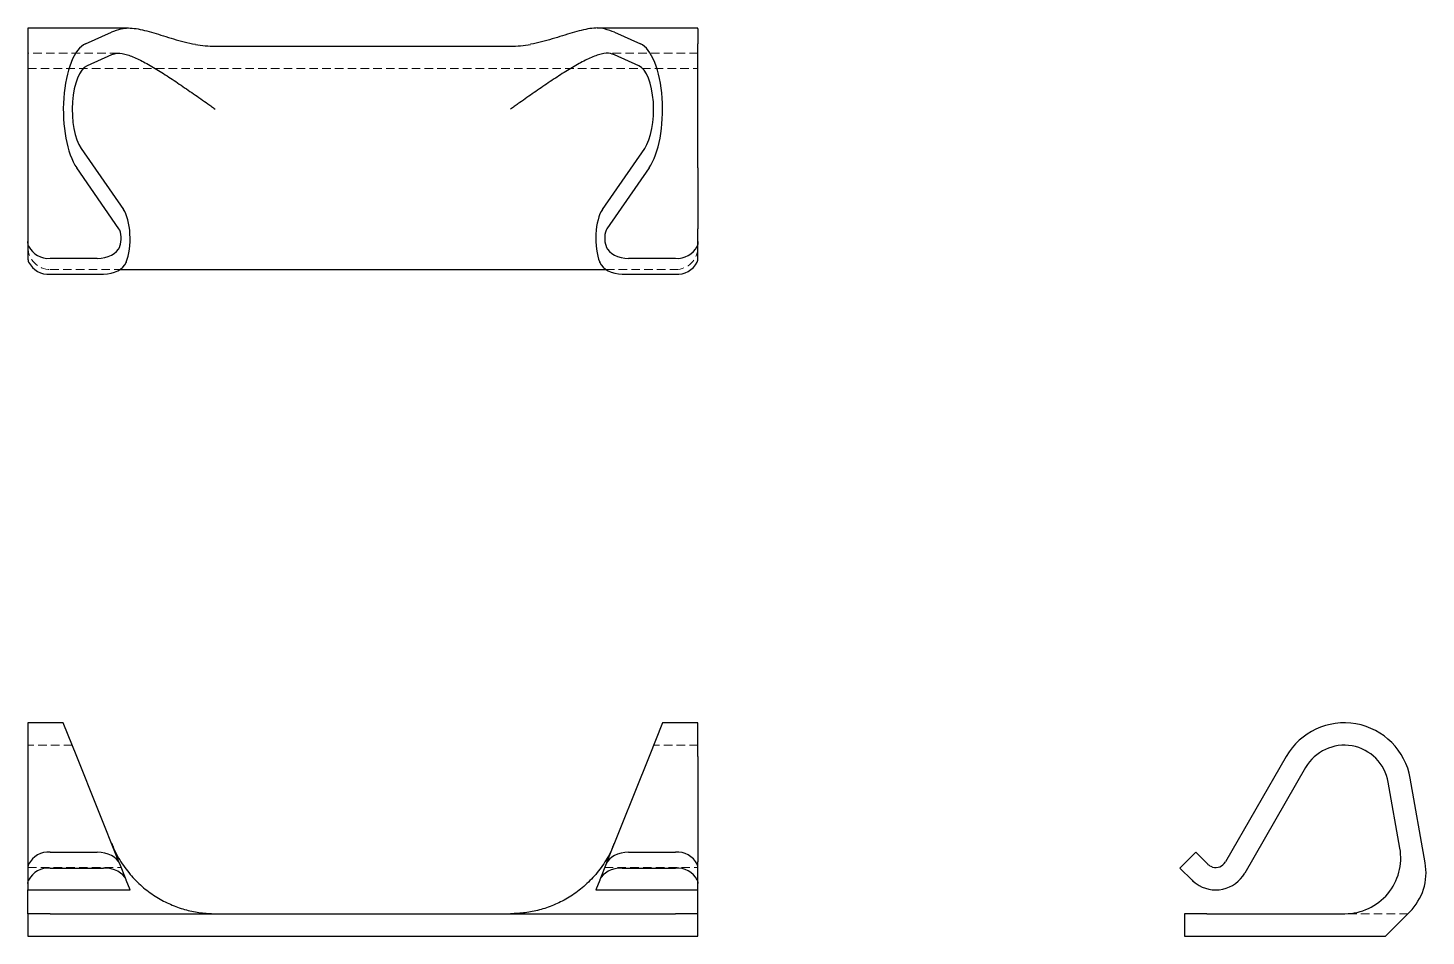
# Model space of a CAD drawing. Header units: millimetres. Extents: x 33 to 241, y 41 to 176.
import ezdxf

# ---------------------------------------------------------------- set-up
doc = ezdxf.new("R2010")
doc.units = ezdxf.units.MM
doc.linetypes.add('HIDDEN', pattern=[1.905, 1.27, -0.635])

msp = doc.modelspace()

# ---------------------------------------------------------------- linework, layer by layer
at = {"color": 7, "linetype": 'Continuous', "lineweight": 25}
for p, q in [((48.1, 176.32), (33.11, 176.32)), ((33.11, 176.32), (33.11, 176.2)), ((33.11, 176.2), (33.11, 173.98)), ((41.68, 173.98), (45.56, 175.69)), ((132.89, 176.32), (117.9, 176.32)), ((120.44, 175.69), (124.32, 173.98)), ((132.89, 176.2), (132.89, 176.32)), ((132.89, 176.2), (132.89, 173.98)), ((33.11, 173.98), (33.11, 155.51)), ((61, 173.62), (105, 173.62)), ((132.89, 155.51), (132.89, 173.98)), ((45.56, 172.31), (41.91, 170.7)), ((124.09, 170.7), (120.44, 172.31)), ((41.04, 158.39), (47.33, 149.32)), ((118.67, 149.32), (124.96, 158.39)), ((33.11, 155.51), (33.11, 146.44)), ((46.66, 146.44), (40.38, 155.51)), ((125.62, 155.51), (119.34, 146.44)), ((132.89, 155.51), (132.89, 146.44)), ((33.11, 146.44), (33.11, 144.52)), ((132.89, 144.52), (132.89, 146.44)), ((33.11, 144.52), (33.11, 142.07)), ((46.78, 143.76), (46.8, 143.82)), ((119.2, 143.82), (119.22, 143.76)), ((132.89, 142.07), (132.89, 144.52)), ((36.44, 142.03), (43.44, 142.03)), ((122.56, 142.03), (129.56, 142.03)), ((36.44, 139.68), (44.38, 139.68)), ((46.83, 140.37), (119.17, 140.37)), ((47.74, 141.47), (47.72, 141.41)), ((118.28, 141.41), (118.26, 141.47)), ((121.62, 139.68), (129.56, 139.68)), ((38.38, 72.87), (33.11, 72.87)), ((33.11, 72.87), (33.11, 67.88)), ((40.38, 67.88), (38.38, 72.87)), ((127.62, 72.87), (125.62, 67.88)), ((132.89, 72.87), (127.62, 72.87)), ((132.89, 67.88), (132.89, 72.87)), ((33.11, 67.88), (33.11, 52.16)), ((46.66, 52.16), (40.38, 67.88)), ((125.62, 67.88), (119.34, 52.16)), ((132.89, 67.88), (132.89, 52.16)), ((220.51, 67.88), (211.44, 52.16)), ((223.39, 66.21), (214.32, 50.49)), ((241.2, 52.05), (238.98, 64.62)), ((237.44, 54.22), (235.7, 64.04)), ((33.11, 52.16), (33.11, 51.4)), ((36.44, 53.61), (43.44, 53.61)), ((46.78, 51.87), (46.66, 52.16)), ((119.34, 52.16), (119.22, 51.87)), ((122.56, 53.61), (129.56, 53.61)), ((132.89, 51.4), (132.89, 52.16)), ((207.03, 53.61), (204.68, 51.25)), ((208.82, 51.81), (207.03, 53.61)), ((33.11, 51.4), (33.11, 48.95)), ((36.44, 51.25), (44.38, 51.25)), ((47.72, 49.52), (46.78, 51.87)), ((119.22, 51.87), (118.28, 49.52)), ((121.62, 51.25), (129.56, 51.25)), ((132.89, 48.95), (132.89, 51.4)), ((204.68, 51.25), (206.47, 49.46)), ((33.11, 48.95), (33.11, 48)), ((33.11, 48), (48.33, 48)), ((33.11, 44.46), (33.11, 48)), ((47.74, 49.46), (47.72, 49.52)), ((48.33, 48), (47.74, 49.46)), ((118.26, 49.46), (117.67, 48)), ((117.67, 48), (132.89, 48)), ((118.28, 49.52), (118.26, 49.46)), ((132.89, 48), (132.89, 48.95)), ((132.89, 44.46), (132.89, 48)), ((33.11, 44.46), (33.11, 41.13)), ((36.44, 44.46), (33.11, 44.46)), ((36.44, 44.46), (129.56, 44.46)), ((132.89, 44.46), (129.56, 44.46)), ((132.89, 41.13), (132.89, 44.46)), ((205.37, 44.46), (205.37, 41.13)), ((208.69, 44.46), (205.37, 44.46)), ((208.69, 44.46), (229.25, 44.46)), ((235.3, 41.13), (238.89, 44.73)), ((33.11, 41.13), (36.44, 41.13)), ((36.44, 41.13), (129.56, 41.13)), ((129.56, 41.13), (132.89, 41.13)), ((205.37, 41.13), (208.69, 41.13)), ((208.69, 41.13), (235.3, 41.13))]:
    msp.add_line(p, q, dxfattribs=at)
at = {"color": 7, "linetype": 'HIDDEN', "lineweight": 18}
for p, q in [((46.6, 172.56), (33.11, 172.56)), ((132.89, 172.56), (119.4, 172.56)), ((33.11, 170.3), (132.89, 170.3)), ((36.44, 140.37), (46.83, 140.37)), ((119.17, 140.37), (129.56, 140.37)), ((39.71, 69.54), (33.11, 69.54)), ((132.89, 69.54), (126.29, 69.54)), ((33.11, 51.33), (47, 51.33)), ((119, 51.33), (132.89, 51.33)), ((238.62, 44.46), (229.25, 44.46))]:
    msp.add_line(p, q, dxfattribs=at)
at = {"color": 7, "linetype": 'Continuous', "lineweight": 25}
for centre, radius, start, end in [((61, 190.25), 16.63, 259.7524, 270), ((105, 190.25), 16.63, 270, 280.2476), ((36.15, 145.32), 3.3, 206.9556, 274.9743), ((129.85, 145.32), 3.3, 265.0257, 333.0444), ((36.15, 142.97), 3.3, 206.9556, 274.9743), ((129.85, 142.97), 3.3, 265.0257, 333.0444), ((229.15, 62.89), 9.98, 10, 150), ((229.15, 62.89), 6.65, 10, 150), ((61, 61.09), 16.63, 201.8014, 204.4045), ((105, 61.09), 16.63, 335.5955, 338.1986), ((229.25, 52.77), 8.31, 270, 10), ((36.15, 50.32), 3.3, 85.0257, 153.0444), ((129.85, 50.32), 3.3, 26.9556, 94.9743), ((210, 52.99), 1.66, 253.3462, 330), ((36.15, 47.96), 3.3, 85.0257, 153.0444), ((129.85, 47.96), 3.3, 26.9556, 94.9743), ((210, 52.99), 4.99, 234.1063, 330), ((233.01, 50.6), 8.31, 315, 10)]:
    msp.add_arc(centre, radius, start, end, dxfattribs=at)
at = {"color": 7, "linetype": 'HIDDEN', "lineweight": 18}
for centre, radius, start, end in [((36.44, 143.69), 3.33, 180, 270), ((129.56, 143.69), 3.33, 270, 0), ((210, 52.99), 1.66, 251.7889, 253.3462), ((210, 52.99), 4.99, 227.2669, 234.1063)]:
    msp.add_arc(centre, radius, start, end, dxfattribs=at)
at = {"color": 7, "linetype": 'Continuous', "lineweight": 25}
for centre, major_axis, ratio, start_param, end_param in [((61, 174.6), (16.63, 0), 0.176327, 2.566788, 2.761086), ((105, 174.6), (16.63, 0), 0.176327, 0.380506, 0.574805), ((42.37, 164.15), (0, 9.98), 0.4, 0.174533, 2.617994), ((123.63, 164.15), (0, 9.98), 0.4, 3.665191, 6.108652), ((61, 171.23), (16.63, 0), 0.176327, 2.715654, 2.761086), ((105, 171.23), (16.63, 0), 0.176327, 0.380506, 0.425939), ((42.37, 164.15), (0, 6.65), 0.4, 0.174533, 2.617994), ((123.63, 164.15), (0, 6.65), 0.4, 3.665191, 6.108652), ((46.33, 145), (0, 4.99), 0.4, 3.926991, 5.759587), ((119.67, 145), (0, 4.99), 0.4, 0.523599, 2.356194), ((46.33, 145), (0, 1.66), 0.4, 3.926991, 5.759587), ((119.67, 145), (0, 1.66), 0.4, 0.523599, 2.356194), ((43.44, 144.38), (3.46, 0), 0.680414, 4.712389, 6.017456), ((122.56, 144.38), (3.46, 0), 0.680414, 3.407322, 4.712389), ((44.38, 142.03), (3.46, 0), 0.680414, 4.712389, 6.017456), ((121.62, 142.03), (3.46, 0), 0.680414, 3.407322, 4.712389), ((43.44, 51.25), (3.46, 0), 0.680414, 0.265729, 1.570796), ((122.56, 51.25), (3.46, 0), 0.680414, 1.570796, 2.875864), ((44.38, 48.9), (3.46, 0), 0.680414, 0.265729, 1.570796), ((121.62, 48.9), (3.46, 0), 0.680414, 1.570796, 2.875864)]:
    msp.add_ellipse(centre, major_axis=major_axis, ratio=ratio, start_param=start_param, end_param=end_param, dxfattribs=at)
for points, knots in [([(47.04, 176.2), (47.36, 176.28), (47.7, 176.32), (48.42, 176.33), (48.8, 176.29), (49.61, 176.17), (50.04, 176.08), (50.92, 175.86), (51.38, 175.74), (52.31, 175.46), (52.79, 175.31), (53.78, 175), (54.29, 174.85), (55.84, 174.38), (56.91, 174.09), (58.04, 173.89)], [0, 0, 0, 0, 0.125, 0.125, 0.25, 0.25, 0.375, 0.375, 0.5, 0.5, 0.625, 0.625, 0.75, 0.75, 1, 1, 1, 1]), ([(118.96, 176.2), (118.64, 176.28), (118.3, 176.32), (117.58, 176.33), (117.2, 176.29), (116.39, 176.17), (115.96, 176.08), (115.08, 175.86), (114.62, 175.74), (113.69, 175.46), (113.21, 175.31), (112.22, 175), (111.71, 174.85), (110.16, 174.38), (109.09, 174.09), (107.96, 173.89)], [0, 0, 0, 0, 0.125, 0.125, 0.25, 0.25, 0.375, 0.375, 0.5, 0.5, 0.625, 0.625, 0.75, 0.75, 1, 1, 1, 1]), ([(45.86, 172.44), (46.22, 172.58), (46.65, 172.6), (47.39, 172.48), (47.65, 172.41), (48.19, 172.25), (48.46, 172.15), (49.04, 171.91), (49.34, 171.78), (49.95, 171.48), (50.26, 171.32), (51.22, 170.8), (51.87, 170.41), (52.88, 169.79), (53.22, 169.58), (53.91, 169.14), (54.25, 168.91), (55.3, 168.22), (56.01, 167.74), (57.42, 166.77), (58.13, 166.28), (59.2, 165.52), (59.56, 165.27), (60.1, 164.89), (60.28, 164.76), (60.64, 164.51), (60.82, 164.38), (61, 164.25)], [0, 0, 0, 0, 0.125, 0.125, 0.1875, 0.1875, 0.25, 0.25, 0.3125, 0.3125, 0.375, 0.375, 0.5, 0.5, 0.5625, 0.5625, 0.625, 0.625, 0.75, 0.75, 0.875, 0.875, 0.9375, 0.9375, 0.96875, 0.96875, 1, 1, 1, 1]), ([(120.14, 172.44), (119.78, 172.58), (119.35, 172.6), (118.61, 172.48), (118.35, 172.41), (117.81, 172.25), (117.54, 172.15), (116.96, 171.91), (116.66, 171.78), (116.05, 171.48), (115.74, 171.32), (114.78, 170.8), (114.13, 170.41), (113.12, 169.79), (112.78, 169.58), (112.09, 169.14), (111.75, 168.91), (110.7, 168.22), (109.99, 167.74), (108.58, 166.77), (107.87, 166.28), (106.8, 165.52), (106.44, 165.27), (105.9, 164.89), (105.72, 164.76), (105.36, 164.51), (105.18, 164.38), (105, 164.25)], [0, 0, 0, 0, 0.125, 0.125, 0.1875, 0.1875, 0.25, 0.25, 0.3125, 0.3125, 0.375, 0.375, 0.5, 0.5, 0.5625, 0.5625, 0.625, 0.625, 0.75, 0.75, 0.875, 0.875, 0.9375, 0.9375, 0.96875, 0.96875, 1, 1, 1, 1]), ([(33.21, 143.82), (33.18, 143.92), (33.15, 144.02), (33.12, 144.26), (33.11, 144.39), (33.11, 144.52)], [0, 0, 0, 0, 0.5, 0.5, 1, 1, 1, 1]), ([(132.89, 144.52), (132.89, 144.39), (132.88, 144.26), (132.85, 144.03), (132.82, 143.92), (132.79, 143.82)], [0, 0, 0, 0, 0.5, 0.5, 1, 1, 1, 1]), ([(45.86, 54.22), (46.22, 53.41), (46.65, 52.64), (47.39, 51.53), (47.65, 51.17), (48.19, 50.48), (48.46, 50.15), (49.04, 49.53), (49.34, 49.23), (49.95, 48.66), (50.26, 48.38), (51.22, 47.62), (51.87, 47.17), (52.88, 46.57), (53.22, 46.39), (53.91, 46.04), (54.25, 45.89), (55.3, 45.45), (56.01, 45.21), (57.42, 44.83), (58.13, 44.69), (59.2, 44.55), (59.56, 44.52), (60.1, 44.48), (60.28, 44.47), (60.64, 44.46), (60.82, 44.46), (61, 44.46)], [0, 0, 0, 0, 0.125, 0.125, 0.1875, 0.1875, 0.25, 0.25, 0.3125, 0.3125, 0.375, 0.375, 0.5, 0.5, 0.5625, 0.5625, 0.625, 0.625, 0.75, 0.75, 0.875, 0.875, 0.9375, 0.9375, 0.96875, 0.96875, 1, 1, 1, 1]), ([(120.14, 54.22), (119.78, 53.41), (119.35, 52.64), (118.61, 51.53), (118.35, 51.17), (117.81, 50.48), (117.54, 50.15), (116.96, 49.53), (116.66, 49.23), (116.05, 48.66), (115.74, 48.38), (114.78, 47.62), (114.13, 47.17), (113.12, 46.57), (112.78, 46.39), (112.09, 46.04), (111.75, 45.89), (110.7, 45.45), (109.99, 45.21), (108.58, 44.83), (107.87, 44.69), (106.8, 44.55), (106.44, 44.52), (105.9, 44.48), (105.72, 44.47), (105.36, 44.46), (105.18, 44.46), (105, 44.46)], [0, 0, 0, 0, 0.125, 0.125, 0.1875, 0.1875, 0.25, 0.25, 0.3125, 0.3125, 0.375, 0.375, 0.5, 0.5, 0.5625, 0.5625, 0.625, 0.625, 0.75, 0.75, 0.875, 0.875, 0.9375, 0.9375, 0.96875, 0.96875, 1, 1, 1, 1]), ([(33.21, 51.81), (33.18, 51.72), (33.15, 51.63), (33.12, 51.49), (33.11, 51.43), (33.11, 51.4)], [0, 0, 0, 0, 0.5, 0.5, 1, 1, 1, 1]), ([(132.89, 51.4), (132.89, 51.43), (132.88, 51.49), (132.85, 51.63), (132.82, 51.72), (132.79, 51.81)], [0, 0, 0, 0, 0.5, 0.5, 1, 1, 1, 1]), ([(209.52, 51.4), (209.39, 51.43), (209.26, 51.49), (209.03, 51.63), (208.92, 51.72), (208.82, 51.81)], [0, 0, 0, 0, 0.5, 0.5, 1, 1, 1, 1])]:
    msp.add_open_spline(points, degree=3, knots=knots, dxfattribs=at)
for points in [[(33.11, 142.07), (33.11, 141.86), (33.15, 141.65), (33.21, 141.47)], [(132.79, 141.47), (132.85, 141.65), (132.89, 141.86), (132.89, 142.07)], [(33.11, 48.95), (33.11, 49.1), (33.15, 49.28), (33.21, 49.46)], [(132.79, 49.46), (132.85, 49.28), (132.89, 49.1), (132.89, 48.95)], [(206.47, 49.46), (206.65, 49.28), (206.86, 49.1), (207.07, 48.95)]]:
    msp.add_open_spline(points, degree=3, dxfattribs=at)

doc.saveas('drawing.dxf')
